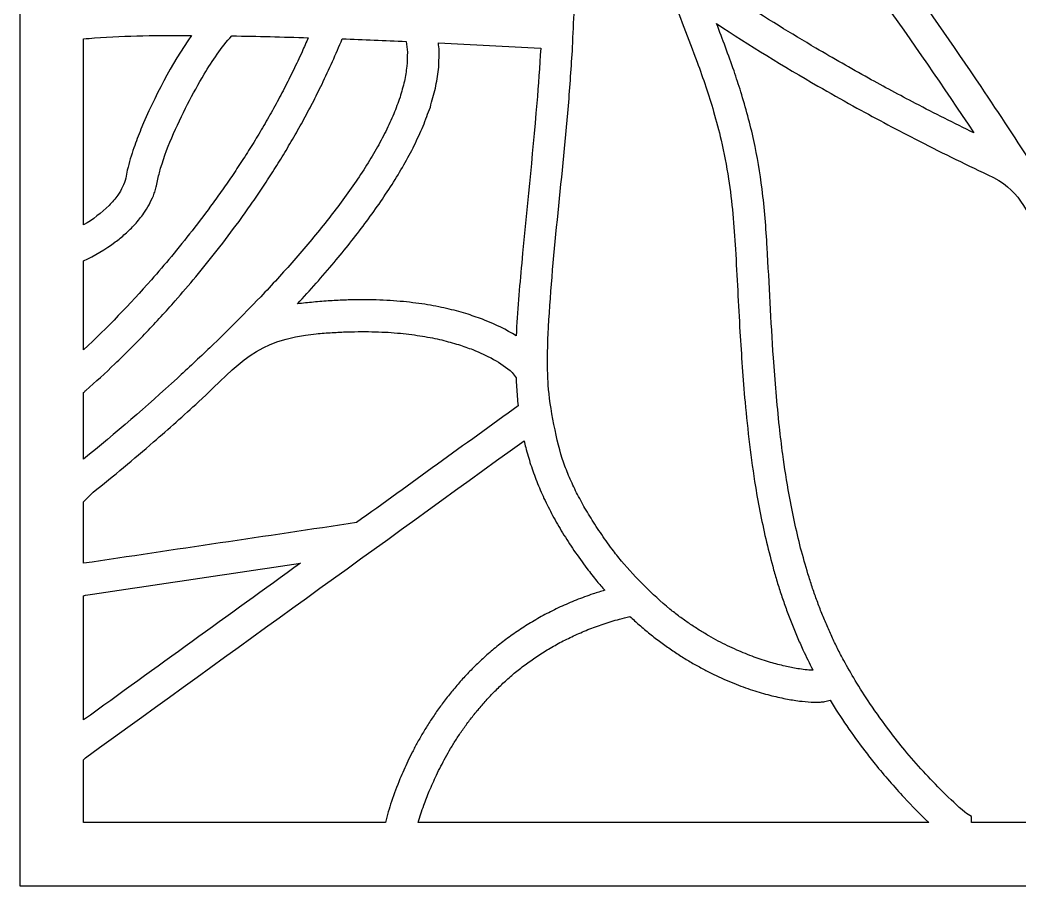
# Model space of a CAD drawing. Header units: centimetres. Extents: x 8.3 to 13.5, y -9 to 3.5.
# Drawn here: x 8.325 to 11.571, y -9 to -6.19 of the extents above; entities that cross this region are included whole.
import ezdxf

# ---------------------------------------------------------------- set-up
doc = ezdxf.new("R2010")
doc.units = ezdxf.units.CM
doc.header["$MEASUREMENT"] = 0
doc.layers.add('layer 1', color=7, linetype='Continuous')

msp = doc.modelspace()

# ---------------------------------------------------------------- linework, layer by layer
at = {"layer": 'layer 1', "color": 250, "lineweight": 30}
for points, knots in [([(13.53466, -9.00021), (11.79826, -9.00021), (10.06185, -9.00021), (8.32544, -9.00021), (8.32544, -9.00021), (8.32544, -4.84831), (8.32544, -0.6964), (8.32544, 3.4555), (8.32544, 3.4555), (10.06185, 3.4555), (11.79826, 3.4555), (13.53466, 3.4555), (13.53466, 3.4555), (13.53466, -0.6964), (13.53466, -4.84831), (13.53466, -9.00021)], [0, 0, 0, 0, 0.2, 0.2, 0.2, 0.2, 0.4, 0.4, 0.4, 0.4, 0.6, 0.6, 0.6, 0.6, 1, 1, 1, 1]), ([(10.4846, -5.905), (10.49513, -5.94827), (10.50834, -5.99127), (10.52309, -6.03329), (10.52309, -6.03329), (10.60981, -6.09476), (10.69898, -6.15227), (10.78901, -6.20874), (10.78901, -6.20874), (10.82888, -6.2328), (10.86874, -6.25687), (10.90861, -6.28094), (10.90861, -6.28094), (10.96511, -6.31386), (11.02182, -6.34623), (11.07893, -6.3781), (11.07893, -6.3781), (11.12967, -6.40587), (11.18055, -6.43326), (11.23171, -6.46025), (11.23171, -6.46025), (11.29444, -6.49279), (11.35737, -6.52474), (11.42088, -6.55574), (11.42088, -6.55574), (11.32231, -6.40629), (11.22026, -6.25919), (11.11654, -6.11328), (11.11654, -6.11328), (10.9956, -5.94414), (10.83696, -5.73889), (10.69315, -5.5907), (10.69315, -5.5907), (10.67812, -5.60577), (10.66498, -5.62179), (10.65194, -5.63858), (10.65194, -5.63858), (10.59486, -5.71525), (10.54745, -5.79857), (10.499, -5.88081), (10.499, -5.88081), (10.49422, -5.88889), (10.48946, -5.89698), (10.4846, -5.905)], [0, 0, 0, 0, 0.0833333, 0.0833333, 0.0833333, 0.0833333, 0.1666667, 0.1666667, 0.1666667, 0.1666667, 0.25, 0.25, 0.25, 0.25, 0.3333333, 0.3333333, 0.3333333, 0.3333333, 0.4166667, 0.4166667, 0.4166667, 0.4166667, 0.5, 0.5, 0.5, 0.5, 0.5833333, 0.5833333, 0.5833333, 0.5833333, 0.6666667, 0.6666667, 0.6666667, 0.6666667, 0.75, 0.75, 0.75, 0.75, 0.8333333, 0.8333333, 0.8333333, 0.8333333, 1, 1, 1, 1]), ([(11.66199, -6.00493), (11.62992, -5.97003), (11.59785, -5.93514), (11.56578, -5.90025), (11.56578, -5.90025), (11.54972, -5.88394), (11.53367, -5.86763), (11.51761, -5.85133), (11.51761, -5.85133), (11.44635, -5.82646), (11.36983, -5.81815), (11.29502, -5.81227), (11.29502, -5.81227), (11.26431, -5.81039), (11.23374, -5.80909), (11.20299, -5.80822), (11.20299, -5.80822), (11.17925, -5.8081), (11.15552, -5.80797), (11.13178, -5.80785), (11.13178, -5.80785), (11.09466, -5.80848), (11.05765, -5.80953), (11.02056, -5.81118), (11.02056, -5.81118), (11.07, -5.87464), (11.11799, -5.93903), (11.16521, -6.00416), (11.16521, -6.00416), (11.26044, -6.13648), (11.35353, -6.27043), (11.44484, -6.40548), (11.44484, -6.40548), (11.56691, -6.58873), (11.66994, -6.74891), (11.7954, -6.93405), (11.7954, -6.93405), (11.81219, -6.95831), (11.82899, -6.98258), (11.84578, -7.00684), (11.84578, -7.00684), (11.86276, -7.03073), (11.87973, -7.05462), (11.89671, -7.07851), (11.89671, -7.07851), (11.91392, -7.10197), (11.93113, -7.12544), (11.94834, -7.1489), (11.94834, -7.1489), (11.96583, -7.1719), (11.98333, -7.1949), (12.00082, -7.21789), (12.00082, -7.21789), (12.01866, -7.24037), (12.03649, -7.26285), (12.05432, -7.28532), (12.05432, -7.28532), (12.07254, -7.30723), (12.09076, -7.32915), (12.10898, -7.35106), (12.10898, -7.35106), (12.12764, -7.37236), (12.1463, -7.39365), (12.16496, -7.41495), (12.16496, -7.41495), (12.18411, -7.43559), (12.20325, -7.45623), (12.2224, -7.47687), (12.2224, -7.47687), (12.24209, -7.49681), (12.26178, -7.51674), (12.28147, -7.53668), (12.28147, -7.53668), (12.28791, -7.54276), (12.29434, -7.54885), (12.30077, -7.55493), (12.30077, -7.55493), (12.33669, -7.46345), (12.35111, -7.41361), (12.37007, -7.33776), (12.37007, -7.33776), (12.36761, -7.29307), (12.35874, -7.24872), (12.34986, -7.20497), (12.34986, -7.20497), (12.34654, -7.19088), (12.34322, -7.17679), (12.3399, -7.1627), (12.3399, -7.1627), (12.33566, -7.1469), (12.33141, -7.1311), (12.32716, -7.11531), (12.32716, -7.11531), (12.32187, -7.09785), (12.31658, -7.0804), (12.31128, -7.06295), (12.31128, -7.06295), (12.30483, -7.0439), (12.29838, -7.02484), (12.29193, -7.00579), (12.29193, -7.00579), (12.2842, -6.98519), (12.27648, -6.9646), (12.26875, -6.944), (12.26875, -6.944), (12.25964, -6.92191), (12.25052, -6.89982), (12.2414, -6.87773), (12.2414, -6.87773), (12.23078, -6.85421), (12.22016, -6.83068), (12.20954, -6.80716), (12.20954, -6.80716), (12.19729, -6.78225), (12.18505, -6.75734), (12.17281, -6.73243), (12.17281, -6.73243), (12.15882, -6.7062), (12.14484, -6.67996), (12.13086, -6.65372), (12.13086, -6.65372), (12.11503, -6.62621), (12.09919, -6.5987), (12.08336, -6.57119), (12.08336, -6.57119), (12.06555, -6.54246), (12.04775, -6.51373), (12.02994, -6.485), (12.02994, -6.485), (12.01005, -6.45511), (11.99016, -6.42521), (11.97027, -6.39531), (11.97027, -6.39531), (11.94817, -6.36431), (11.92608, -6.33331), (11.90399, -6.3023), (11.90399, -6.3023), (11.87957, -6.27024), (11.85516, -6.23818), (11.83075, -6.20612), (11.83075, -6.20612), (11.75497, -6.1129), (11.73049, -6.08415), (11.66199, -6.00493)], [0, 0, 0, 0, 0.027027, 0.027027, 0.027027, 0.027027, 0.0540541, 0.0540541, 0.0540541, 0.0540541, 0.0810811, 0.0810811, 0.0810811, 0.0810811, 0.1081081, 0.1081081, 0.1081081, 0.1081081, 0.1351351, 0.1351351, 0.1351351, 0.1351351, 0.1621622, 0.1621622, 0.1621622, 0.1621622, 0.1891892, 0.1891892, 0.1891892, 0.1891892, 0.2162162, 0.2162162, 0.2162162, 0.2162162, 0.2432432, 0.2432432, 0.2432432, 0.2432432, 0.2702703, 0.2702703, 0.2702703, 0.2702703, 0.2972973, 0.2972973, 0.2972973, 0.2972973, 0.3243243, 0.3243243, 0.3243243, 0.3243243, 0.3513514, 0.3513514, 0.3513514, 0.3513514, 0.3783784, 0.3783784, 0.3783784, 0.3783784, 0.4054054, 0.4054054, 0.4054054, 0.4054054, 0.4324324, 0.4324324, 0.4324324, 0.4324324, 0.4594595, 0.4594595, 0.4594595, 0.4594595, 0.4864865, 0.4864865, 0.4864865, 0.4864865, 0.5135135, 0.5135135, 0.5135135, 0.5135135, 0.5405405, 0.5405405, 0.5405405, 0.5405405, 0.5675676, 0.5675676, 0.5675676, 0.5675676, 0.5945946, 0.5945946, 0.5945946, 0.5945946, 0.6216216, 0.6216216, 0.6216216, 0.6216216, 0.6486486, 0.6486486, 0.6486486, 0.6486486, 0.6756757, 0.6756757, 0.6756757, 0.6756757, 0.7027027, 0.7027027, 0.7027027, 0.7027027, 0.7297297, 0.7297297, 0.7297297, 0.7297297, 0.7567568, 0.7567568, 0.7567568, 0.7567568, 0.7837838, 0.7837838, 0.7837838, 0.7837838, 0.8108108, 0.8108108, 0.8108108, 0.8108108, 0.8378378, 0.8378378, 0.8378378, 0.8378378, 0.8648649, 0.8648649, 0.8648649, 0.8648649, 0.8918919, 0.8918919, 0.8918919, 0.8918919, 0.9189189, 0.9189189, 0.9189189, 0.9189189, 0.9459459, 0.9459459, 0.9459459, 0.9459459, 1, 1, 1, 1]), ([(10.12583, -6.02211), (10.12812, -6.02376), (10.1304, -6.02541), (10.13269, -6.02706), (10.13269, -6.02706), (10.13045, -6.0293), (10.12821, -6.03154), (10.12596, -6.03378), (10.12596, -6.03378), (10.1254, -6.07379), (10.12484, -6.11379), (10.12427, -6.15379), (10.12427, -6.15379), (10.12249, -6.19513), (10.1207, -6.23647), (10.11892, -6.27781), (10.11892, -6.27781), (10.11506, -6.34138), (10.1106, -6.40482), (10.10563, -6.46832), (10.10563, -6.46832), (10.08467, -6.71502), (10.05214, -6.96178), (10.03953, -7.20901), (10.03953, -7.20901), (10.03809, -7.24668), (10.03742, -7.28408), (10.03778, -7.32178), (10.03778, -7.32178), (10.03848, -7.33957), (10.03918, -7.35735), (10.03988, -7.37514), (10.03988, -7.37514), (10.04486, -7.4438), (10.06794, -7.56264), (10.08915, -7.62485), (10.08915, -7.62485), (10.0956, -7.64123), (10.10205, -7.6576), (10.1085, -7.67398), (10.1085, -7.67398), (10.11623, -7.69055), (10.12396, -7.70713), (10.13169, -7.72371), (10.13169, -7.72371), (10.1408, -7.74061), (10.14991, -7.7575), (10.15902, -7.7744), (10.15902, -7.7744), (10.16962, -7.79172), (10.18022, -7.80904), (10.19082, -7.82636), (10.19082, -7.82636), (10.20301, -7.84421), (10.21521, -7.86206), (10.2274, -7.87991), (10.2274, -7.87991), (10.23407, -7.88898), (10.24074, -7.89806), (10.24741, -7.90714), (10.24741, -7.90714), (10.25749, -7.91999), (10.26758, -7.93283), (10.27767, -7.94568), (10.27767, -7.94568), (10.32504, -8.00101), (10.3762, -8.05267), (10.43453, -8.10153), (10.43453, -8.10153), (10.44515, -8.10973), (10.45578, -8.11793), (10.4664, -8.12613), (10.4664, -8.12613), (10.477, -8.13366), (10.48759, -8.14119), (10.49818, -8.14872), (10.49818, -8.14872), (10.50871, -8.15561), (10.51923, -8.1625), (10.52975, -8.16939), (10.52975, -8.16939), (10.54017, -8.17567), (10.55059, -8.18195), (10.56101, -8.18822), (10.56101, -8.18822), (10.57128, -8.1939), (10.58155, -8.19959), (10.59182, -8.20527), (10.59182, -8.20527), (10.60191, -8.21039), (10.612, -8.21551), (10.62209, -8.22063), (10.62209, -8.22063), (10.63196, -8.22521), (10.64182, -8.22979), (10.65169, -8.23437), (10.65169, -8.23437), (10.67059, -8.24201), (10.6895, -8.24965), (10.7084, -8.25729), (10.7084, -8.25729), (10.72594, -8.26307), (10.74347, -8.26885), (10.76101, -8.27463), (10.76101, -8.27463), (10.77684, -8.27875), (10.79266, -8.28287), (10.80849, -8.28699), (10.80849, -8.28699), (10.82226, -8.28965), (10.83603, -8.29231), (10.84979, -8.29497), (10.84979, -8.29497), (10.86558, -8.2972), (10.88183, -8.29975), (10.89781, -8.30012), (10.89781, -8.30012), (10.89805, -8.29964), (10.89828, -8.29917), (10.89852, -8.29869), (10.89852, -8.29869), (10.88784, -8.27705), (10.87716, -8.25541), (10.86648, -8.23378), (10.86648, -8.23378), (10.8602, -8.21965), (10.85392, -8.20552), (10.84765, -8.19139), (10.84765, -8.19139), (10.84179, -8.17712), (10.83593, -8.16286), (10.83007, -8.14859), (10.83007, -8.14859), (10.82461, -8.13419), (10.81915, -8.1198), (10.8137, -8.1054), (10.8137, -8.1054), (10.80862, -8.09089), (10.80355, -8.07637), (10.79848, -8.06186), (10.79848, -8.06186), (10.79378, -8.04724), (10.78907, -8.03261), (10.78437, -8.01799), (10.78437, -8.01799), (10.78002, -8.00327), (10.77566, -7.98854), (10.77131, -7.97382), (10.77131, -7.97382), (10.76359, -7.9441), (10.75587, -7.91439), (10.74815, -7.88468), (10.74815, -7.88468), (10.74164, -7.85467), (10.73512, -7.82466), (10.72861, -7.79465), (10.72861, -7.79465), (10.72316, -7.76442), (10.71772, -7.73418), (10.71227, -7.70395), (10.71227, -7.70395), (10.70517, -7.65835), (10.69875, -7.61282), (10.69291, -7.56705), (10.69291, -7.56705), (10.68763, -7.52129), (10.68286, -7.47558), (10.67854, -7.42973), (10.67854, -7.42973), (10.67205, -7.35376), (10.66675, -7.27783), (10.66214, -7.20173), (10.66214, -7.20173), (10.65705, -7.1123), (10.65251, -7.02284), (10.64758, -6.93341), (10.64758, -6.93341), (10.64313, -6.85683), (10.63644, -6.78075), (10.62515, -6.70485), (10.62515, -6.70485), (10.6186, -6.66275), (10.6107, -6.62113), (10.60117, -6.57961), (10.60117, -6.57961), (10.59375, -6.54837), (10.58534, -6.51747), (10.57666, -6.48656), (10.57666, -6.48656), (10.5604, -6.43245), (10.54258, -6.37934), (10.52331, -6.32624), (10.52331, -6.32624), (10.49492, -6.25016), (10.46458, -6.17483), (10.43676, -6.09854), (10.43676, -6.09854), (10.39172, -6.06662), (10.3479, -6.03309), (10.30405, -5.99958), (10.30405, -5.99958), (10.24087, -5.94922), (10.17808, -5.89843), (10.11878, -5.84347), (10.11878, -5.84347), (10.1237, -5.90289), (10.12507, -5.96251), (10.12583, -6.02211)], [0, 0, 0, 0, 0.0188679, 0.0188679, 0.0188679, 0.0188679, 0.0377358, 0.0377358, 0.0377358, 0.0377358, 0.0566038, 0.0566038, 0.0566038, 0.0566038, 0.0754717, 0.0754717, 0.0754717, 0.0754717, 0.0943396, 0.0943396, 0.0943396, 0.0943396, 0.1132075, 0.1132075, 0.1132075, 0.1132075, 0.1320755, 0.1320755, 0.1320755, 0.1320755, 0.1509434, 0.1509434, 0.1509434, 0.1509434, 0.1698113, 0.1698113, 0.1698113, 0.1698113, 0.1886792, 0.1886792, 0.1886792, 0.1886792, 0.2075472, 0.2075472, 0.2075472, 0.2075472, 0.2264151, 0.2264151, 0.2264151, 0.2264151, 0.245283, 0.245283, 0.245283, 0.245283, 0.2641509, 0.2641509, 0.2641509, 0.2641509, 0.2830189, 0.2830189, 0.2830189, 0.2830189, 0.3018868, 0.3018868, 0.3018868, 0.3018868, 0.3207547, 0.3207547, 0.3207547, 0.3207547, 0.3396226, 0.3396226, 0.3396226, 0.3396226, 0.3584906, 0.3584906, 0.3584906, 0.3584906, 0.3773585, 0.3773585, 0.3773585, 0.3773585, 0.3962264, 0.3962264, 0.3962264, 0.3962264, 0.4150943, 0.4150943, 0.4150943, 0.4150943, 0.4339623, 0.4339623, 0.4339623, 0.4339623, 0.4528302, 0.4528302, 0.4528302, 0.4528302, 0.4716981, 0.4716981, 0.4716981, 0.4716981, 0.490566, 0.490566, 0.490566, 0.490566, 0.509434, 0.509434, 0.509434, 0.509434, 0.5283019, 0.5283019, 0.5283019, 0.5283019, 0.5471698, 0.5471698, 0.5471698, 0.5471698, 0.5660377, 0.5660377, 0.5660377, 0.5660377, 0.5849057, 0.5849057, 0.5849057, 0.5849057, 0.6037736, 0.6037736, 0.6037736, 0.6037736, 0.6226415, 0.6226415, 0.6226415, 0.6226415, 0.6415094, 0.6415094, 0.6415094, 0.6415094, 0.6603774, 0.6603774, 0.6603774, 0.6603774, 0.6792453, 0.6792453, 0.6792453, 0.6792453, 0.6981132, 0.6981132, 0.6981132, 0.6981132, 0.7169811, 0.7169811, 0.7169811, 0.7169811, 0.7358491, 0.7358491, 0.7358491, 0.7358491, 0.754717, 0.754717, 0.754717, 0.754717, 0.7735849, 0.7735849, 0.7735849, 0.7735849, 0.7924528, 0.7924528, 0.7924528, 0.7924528, 0.8113208, 0.8113208, 0.8113208, 0.8113208, 0.8301887, 0.8301887, 0.8301887, 0.8301887, 0.8490566, 0.8490566, 0.8490566, 0.8490566, 0.8679245, 0.8679245, 0.8679245, 0.8679245, 0.8867925, 0.8867925, 0.8867925, 0.8867925, 0.9056604, 0.9056604, 0.9056604, 0.9056604, 0.9245283, 0.9245283, 0.9245283, 0.9245283, 0.9433962, 0.9433962, 0.9433962, 0.9433962, 0.9622642, 0.9622642, 0.9622642, 0.9622642, 1, 1, 1, 1]), ([(11.68625, -8.79391), (11.69279, -8.78733), (11.69934, -8.78075), (11.70589, -8.77417), (11.70589, -8.77417), (11.80792, -8.60193), (11.90035, -8.4243), (11.99031, -8.24553), (11.99031, -8.24553), (12.00705, -8.21134), (12.02379, -8.17714), (12.04053, -8.14294), (12.04053, -8.14294), (12.05788, -8.10643), (12.07523, -8.06991), (12.09258, -8.0334), (12.09258, -8.0334), (12.11036, -7.99473), (12.12815, -7.95606), (12.14593, -7.91739), (12.14593, -7.91739), (12.16399, -7.87673), (12.18204, -7.83607), (12.20009, -7.79541), (12.20009, -7.79541), (12.21968, -7.74937), (12.23928, -7.70333), (12.25888, -7.6573), (12.25888, -7.6573), (12.24236, -7.64167), (12.22584, -7.62604), (12.20932, -7.61041), (12.20932, -7.61041), (12.18884, -7.58968), (12.16836, -7.56894), (12.14788, -7.54821), (12.14788, -7.54821), (12.12803, -7.52682), (12.10819, -7.50543), (12.08834, -7.48403), (12.08834, -7.48403), (12.06906, -7.46203), (12.04979, -7.44003), (12.03052, -7.41803), (12.03052, -7.41803), (12.01176, -7.39548), (11.993, -7.37292), (11.97425, -7.35036), (11.97425, -7.35036), (11.95595, -7.3273), (11.93766, -7.30424), (11.91936, -7.28118), (11.91936, -7.28118), (11.90147, -7.25767), (11.88358, -7.23415), (11.86569, -7.21064), (11.86569, -7.21064), (11.84815, -7.18672), (11.83061, -7.1628), (11.81307, -7.13889), (11.81307, -7.13889), (11.79582, -7.11461), (11.77857, -7.09034), (11.76133, -7.06607), (11.76133, -7.06607), (11.72749, -7.01666), (11.69365, -6.96725), (11.65981, -6.91784), (11.65981, -6.91784), (11.57942, -6.79732), (11.57322, -6.74014), (11.46671, -6.6917), (11.46671, -6.6917), (11.38702, -6.65476), (11.30848, -6.61562), (11.23025, -6.57569), (11.23025, -6.57569), (11.16273, -6.54067), (11.09575, -6.5049), (11.02903, -6.46838), (11.02903, -6.46838), (10.99114, -6.44701), (10.95325, -6.42563), (10.91537, -6.40426), (10.91537, -6.40426), (10.8039, -6.33932), (10.69369, -6.27268), (10.5862, -6.20131), (10.5862, -6.20131), (10.60585, -6.25223), (10.62493, -6.30321), (10.64297, -6.35474), (10.64297, -6.35474), (10.65035, -6.3773), (10.65772, -6.39985), (10.66509, -6.42241), (10.66509, -6.42241), (10.6808, -6.4747), (10.69526, -6.52703), (10.70708, -6.58033), (10.70708, -6.58033), (10.71826, -6.63268), (10.72704, -6.68514), (10.73393, -6.73822), (10.73393, -6.73822), (10.74173, -6.8012), (10.74689, -6.86424), (10.75057, -6.92758), (10.75057, -6.92758), (10.75715, -7.04695), (10.763, -7.16634), (10.77077, -7.28565), (10.77077, -7.28565), (10.77608, -7.36061), (10.78237, -7.43528), (10.79017, -7.51003), (10.79017, -7.51003), (10.79377, -7.53969), (10.79737, -7.56936), (10.80098, -7.59902), (10.80098, -7.59902), (10.80721, -7.64321), (10.81404, -7.68711), (10.82159, -7.73109), (10.82159, -7.73109), (10.82731, -7.76002), (10.83304, -7.78895), (10.83876, -7.81787), (10.83876, -7.81787), (10.84554, -7.84639), (10.85232, -7.87491), (10.8591, -7.90343), (10.8591, -7.90343), (10.86705, -7.93148), (10.87499, -7.95953), (10.88294, -7.98757), (10.88294, -7.98757), (10.88739, -8.0014), (10.89184, -8.01522), (10.89628, -8.02905), (10.89628, -8.02905), (10.90107, -8.04273), (10.90585, -8.05642), (10.91063, -8.0701), (10.91063, -8.0701), (10.91576, -8.08364), (10.92089, -8.09717), (10.92602, -8.11071), (10.92602, -8.11071), (10.93152, -8.12409), (10.93701, -8.13747), (10.94251, -8.15085), (10.94251, -8.15085), (10.94838, -8.16407), (10.95425, -8.17728), (10.96013, -8.1905), (10.96013, -8.1905), (10.96639, -8.20355), (10.97266, -8.2166), (10.97892, -8.22965), (10.97892, -8.22965), (10.9856, -8.24252), (10.99227, -8.2554), (10.99894, -8.26827), (10.99894, -8.26827), (11.01127, -8.28981), (11.02361, -8.31135), (11.03594, -8.33289), (11.03594, -8.33289), (11.05162, -8.35836), (11.06763, -8.38343), (11.08414, -8.40836), (11.08414, -8.40836), (11.1052, -8.43909), (11.12677, -8.46916), (11.14917, -8.49893), (11.14917, -8.49893), (11.16483, -8.51915), (11.18069, -8.53911), (11.19687, -8.55892), (11.19687, -8.55892), (11.23643, -8.6061), (11.27739, -8.65131), (11.32092, -8.69485), (11.32092, -8.69485), (11.34406, -8.71756), (11.36753, -8.73997), (11.39229, -8.76091), (11.39229, -8.76091), (11.39925, -8.76556), (11.40621, -8.7702), (11.41317, -8.77485), (11.41317, -8.77485), (11.41317, -8.7812), (11.41317, -8.78755), (11.41317, -8.79391), (11.41317, -8.79391), (11.50419, -8.79391), (11.59522, -8.79391), (11.68625, -8.79391)], [0, 0, 0, 0, 0.0196078, 0.0196078, 0.0196078, 0.0196078, 0.0392157, 0.0392157, 0.0392157, 0.0392157, 0.0588235, 0.0588235, 0.0588235, 0.0588235, 0.0784314, 0.0784314, 0.0784314, 0.0784314, 0.0980392, 0.0980392, 0.0980392, 0.0980392, 0.1176471, 0.1176471, 0.1176471, 0.1176471, 0.1372549, 0.1372549, 0.1372549, 0.1372549, 0.1568627, 0.1568627, 0.1568627, 0.1568627, 0.1764706, 0.1764706, 0.1764706, 0.1764706, 0.1960784, 0.1960784, 0.1960784, 0.1960784, 0.2156863, 0.2156863, 0.2156863, 0.2156863, 0.2352941, 0.2352941, 0.2352941, 0.2352941, 0.254902, 0.254902, 0.254902, 0.254902, 0.2745098, 0.2745098, 0.2745098, 0.2745098, 0.2941176, 0.2941176, 0.2941176, 0.2941176, 0.3137255, 0.3137255, 0.3137255, 0.3137255, 0.3333333, 0.3333333, 0.3333333, 0.3333333, 0.3529412, 0.3529412, 0.3529412, 0.3529412, 0.372549, 0.372549, 0.372549, 0.372549, 0.3921569, 0.3921569, 0.3921569, 0.3921569, 0.4117647, 0.4117647, 0.4117647, 0.4117647, 0.4313725, 0.4313725, 0.4313725, 0.4313725, 0.4509804, 0.4509804, 0.4509804, 0.4509804, 0.4705882, 0.4705882, 0.4705882, 0.4705882, 0.4901961, 0.4901961, 0.4901961, 0.4901961, 0.5098039, 0.5098039, 0.5098039, 0.5098039, 0.5294118, 0.5294118, 0.5294118, 0.5294118, 0.5490196, 0.5490196, 0.5490196, 0.5490196, 0.5686275, 0.5686275, 0.5686275, 0.5686275, 0.5882353, 0.5882353, 0.5882353, 0.5882353, 0.6078431, 0.6078431, 0.6078431, 0.6078431, 0.627451, 0.627451, 0.627451, 0.627451, 0.6470588, 0.6470588, 0.6470588, 0.6470588, 0.6666667, 0.6666667, 0.6666667, 0.6666667, 0.6862745, 0.6862745, 0.6862745, 0.6862745, 0.7058824, 0.7058824, 0.7058824, 0.7058824, 0.7254902, 0.7254902, 0.7254902, 0.7254902, 0.745098, 0.745098, 0.745098, 0.745098, 0.7647059, 0.7647059, 0.7647059, 0.7647059, 0.7843137, 0.7843137, 0.7843137, 0.7843137, 0.8039216, 0.8039216, 0.8039216, 0.8039216, 0.8235294, 0.8235294, 0.8235294, 0.8235294, 0.8431373, 0.8431373, 0.8431373, 0.8431373, 0.8627451, 0.8627451, 0.8627451, 0.8627451, 0.8823529, 0.8823529, 0.8823529, 0.8823529, 0.9019608, 0.9019608, 0.9019608, 0.9019608, 0.9215686, 0.9215686, 0.9215686, 0.9215686, 0.9411765, 0.9411765, 0.9411765, 0.9411765, 0.9607843, 0.9607843, 0.9607843, 0.9607843, 1, 1, 1, 1]), ([(8.53175, -6.85482), (8.56175, -6.83698), (8.58971, -6.81574), (8.61469, -6.79134), (8.61469, -6.79134), (8.62494, -6.78058), (8.63405, -6.76984), (8.64283, -6.75786), (8.64283, -6.75786), (8.64868, -6.749), (8.65375, -6.74037), (8.65857, -6.73092), (8.65857, -6.73092), (8.66265, -6.72153), (8.66584, -6.71269), (8.66861, -6.70285), (8.66861, -6.70285), (8.67034, -6.69412), (8.67207, -6.68538), (8.6738, -6.67665), (8.6738, -6.67665), (8.67968, -6.65189), (8.6868, -6.62815), (8.69489, -6.60403), (8.69489, -6.60403), (8.70221, -6.5837), (8.7099, -6.56367), (8.71797, -6.54364), (8.71797, -6.54364), (8.76278, -6.43746), (8.8164, -6.33465), (8.88181, -6.23964), (8.88181, -6.23964), (8.77688, -6.239), (8.67203, -6.24057), (8.5673, -6.24745), (8.5673, -6.24745), (8.55547, -6.24853), (8.54364, -6.24961), (8.53181, -6.2507), (8.53181, -6.2507), (8.53179, -6.2507), (8.53177, -6.2507), (8.53175, -6.2507), (8.53175, -6.2507), (8.53175, -6.45208), (8.53175, -6.65345), (8.53175, -6.85482)], [0, 0, 0, 0, 0.0769231, 0.0769231, 0.0769231, 0.0769231, 0.1538462, 0.1538462, 0.1538462, 0.1538462, 0.2307692, 0.2307692, 0.2307692, 0.2307692, 0.3076923, 0.3076923, 0.3076923, 0.3076923, 0.3846154, 0.3846154, 0.3846154, 0.3846154, 0.4615385, 0.4615385, 0.4615385, 0.4615385, 0.5384615, 0.5384615, 0.5384615, 0.5384615, 0.6153846, 0.6153846, 0.6153846, 0.6153846, 0.6923077, 0.6923077, 0.6923077, 0.6923077, 0.7692308, 0.7692308, 0.7692308, 0.7692308, 0.8461538, 0.8461538, 0.8461538, 0.8461538, 1, 1, 1, 1]), ([(8.53175, -7.25999), (8.60909, -7.18835), (8.68162, -7.11149), (8.75185, -7.03299), (8.75185, -7.03299), (8.77352, -7.00772), (8.79519, -6.98244), (8.81686, -6.95717), (8.81686, -6.95717), (8.83933, -6.9293), (8.86181, -6.90143), (8.88428, -6.87355), (8.88428, -6.87355), (8.90714, -6.84322), (8.92999, -6.81289), (8.95284, -6.78255), (8.95284, -6.78255), (8.96427, -6.76651), (8.97571, -6.75046), (8.98714, -6.73441), (8.98714, -6.73441), (8.99851, -6.7178), (9.00988, -6.70118), (9.02125, -6.68457), (9.02125, -6.68457), (9.0325, -6.66741), (9.04375, -6.65024), (9.055, -6.63308), (9.055, -6.63308), (9.06608, -6.61539), (9.07715, -6.59769), (9.08823, -6.58), (9.08823, -6.58), (9.09908, -6.56179), (9.10994, -6.54358), (9.12079, -6.52537), (9.12079, -6.52537), (9.13136, -6.50667), (9.14194, -6.48796), (9.15251, -6.46925), (9.15251, -6.46925), (9.16276, -6.45007), (9.173, -6.43088), (9.18325, -6.41169), (9.18325, -6.41169), (9.19311, -6.39204), (9.20297, -6.37239), (9.21283, -6.35274), (9.21283, -6.35274), (9.22226, -6.33264), (9.23168, -6.31255), (9.24111, -6.29245), (9.24111, -6.29245), (9.24771, -6.27729), (9.25431, -6.26214), (9.26091, -6.24698), (9.26091, -6.24698), (9.17827, -6.2443), (9.0956, -6.24243), (9.01293, -6.24101), (9.01293, -6.24101), (8.97768, -6.27814), (8.95, -6.32168), (8.92337, -6.36519), (8.92337, -6.36519), (8.9044, -6.39725), (8.88651, -6.42961), (8.86928, -6.46265), (8.86928, -6.46265), (8.83314, -6.53414), (8.79914, -6.60763), (8.77783, -6.68507), (8.77783, -6.68507), (8.7745, -6.69908), (8.7718, -6.71315), (8.76891, -6.72725), (8.76891, -6.72725), (8.76735, -6.73277), (8.7658, -6.73828), (8.76424, -6.74379), (8.76424, -6.74379), (8.76234, -6.74909), (8.76044, -6.7544), (8.75853, -6.7597), (8.75853, -6.7597), (8.75384, -6.76965), (8.74915, -6.7796), (8.74446, -6.78955), (8.74446, -6.78955), (8.73882, -6.79863), (8.73318, -6.80771), (8.72754, -6.81678), (8.72754, -6.81678), (8.71828, -6.82942), (8.70881, -6.84118), (8.69846, -6.85295), (8.69846, -6.85295), (8.68821, -6.86372), (8.67784, -6.87388), (8.66685, -6.8839), (8.66685, -6.8839), (8.65631, -6.89295), (8.64567, -6.90157), (8.63462, -6.91002), (8.63462, -6.91002), (8.60237, -6.93345), (8.56813, -6.95472), (8.53175, -6.97123), (8.53175, -6.97123), (8.53175, -7.06748), (8.53175, -7.16373), (8.53175, -7.25999)], [0, 0, 0, 0, 0.0344828, 0.0344828, 0.0344828, 0.0344828, 0.0689655, 0.0689655, 0.0689655, 0.0689655, 0.1034483, 0.1034483, 0.1034483, 0.1034483, 0.137931, 0.137931, 0.137931, 0.137931, 0.1724138, 0.1724138, 0.1724138, 0.1724138, 0.2068966, 0.2068966, 0.2068966, 0.2068966, 0.2413793, 0.2413793, 0.2413793, 0.2413793, 0.2758621, 0.2758621, 0.2758621, 0.2758621, 0.3103448, 0.3103448, 0.3103448, 0.3103448, 0.3448276, 0.3448276, 0.3448276, 0.3448276, 0.3793103, 0.3793103, 0.3793103, 0.3793103, 0.4137931, 0.4137931, 0.4137931, 0.4137931, 0.4482759, 0.4482759, 0.4482759, 0.4482759, 0.4827586, 0.4827586, 0.4827586, 0.4827586, 0.5172414, 0.5172414, 0.5172414, 0.5172414, 0.5517241, 0.5517241, 0.5517241, 0.5517241, 0.5862069, 0.5862069, 0.5862069, 0.5862069, 0.6206897, 0.6206897, 0.6206897, 0.6206897, 0.6551724, 0.6551724, 0.6551724, 0.6551724, 0.6896552, 0.6896552, 0.6896552, 0.6896552, 0.7241379, 0.7241379, 0.7241379, 0.7241379, 0.7586207, 0.7586207, 0.7586207, 0.7586207, 0.7931034, 0.7931034, 0.7931034, 0.7931034, 0.8275862, 0.8275862, 0.8275862, 0.8275862, 0.862069, 0.862069, 0.862069, 0.862069, 0.8965517, 0.8965517, 0.8965517, 0.8965517, 0.9310345, 0.9310345, 0.9310345, 0.9310345, 1, 1, 1, 1]), ([(8.53175, -7.61492), (8.63581, -7.53098), (8.73632, -7.44277), (8.83534, -7.35295), (8.83534, -7.35295), (8.87078, -7.3197), (8.90623, -7.28645), (8.94167, -7.2532), (8.94167, -7.2532), (9.00781, -7.18881), (9.03974, -7.15688), (9.1067, -7.08768), (9.1067, -7.08768), (9.12485, -7.06826), (9.143, -7.04884), (9.16115, -7.02941), (9.16115, -7.02941), (9.17892, -7.00963), (9.19669, -6.98986), (9.21446, -6.97008), (9.21446, -6.97008), (9.23168, -6.95004), (9.2489, -6.93001), (9.26613, -6.90998), (9.26613, -6.90998), (9.28263, -6.88979), (9.29913, -6.8696), (9.31563, -6.84941), (9.31563, -6.84941), (9.33125, -6.82917), (9.34686, -6.80893), (9.36247, -6.78868), (9.36247, -6.78868), (9.37702, -6.7685), (9.39157, -6.74831), (9.40612, -6.72813), (9.40612, -6.72813), (9.41944, -6.7081), (9.43275, -6.68808), (9.44607, -6.66806), (9.44607, -6.66806), (9.45799, -6.64833), (9.4699, -6.62859), (9.48182, -6.60885), (9.48182, -6.60885), (9.49217, -6.58952), (9.50252, -6.57019), (9.51287, -6.55086), (9.51287, -6.55086), (9.52149, -6.53208), (9.53012, -6.51329), (9.53874, -6.49451), (9.53874, -6.49451), (9.5455, -6.47641), (9.55225, -6.45831), (9.559, -6.44022), (9.559, -6.44022), (9.56376, -6.42296), (9.56851, -6.40571), (9.57327, -6.38845), (9.57327, -6.38845), (9.57594, -6.37219), (9.57861, -6.35593), (9.58128, -6.33967), (9.58128, -6.33967), (9.58182, -6.32453), (9.58236, -6.30938), (9.5829, -6.29424), (9.5829, -6.29424), (9.58155, -6.28247), (9.5802, -6.27071), (9.57885, -6.25894), (9.57885, -6.25894), (9.50962, -6.256), (9.44037, -6.25315), (9.37111, -6.2507), (9.37111, -6.2507), (9.35111, -6.30057), (9.32845, -6.34914), (9.30564, -6.39778), (9.30564, -6.39778), (9.29538, -6.41823), (9.28512, -6.43868), (9.27486, -6.45913), (9.27486, -6.45913), (9.26421, -6.47906), (9.25357, -6.499), (9.24292, -6.51893), (9.24292, -6.51893), (9.23195, -6.53835), (9.22098, -6.55776), (9.21, -6.57717), (9.21, -6.57717), (9.19876, -6.59604), (9.18751, -6.61491), (9.17626, -6.63378), (9.17626, -6.63378), (9.16479, -6.6521), (9.15333, -6.67042), (9.14186, -6.68873), (9.14186, -6.68873), (9.13023, -6.70648), (9.11859, -6.72423), (9.10696, -6.74198), (9.10696, -6.74198), (9.09521, -6.75914), (9.08347, -6.77631), (9.07172, -6.79347), (9.07172, -6.79347), (9.05992, -6.81004), (9.04811, -6.8266), (9.03631, -6.84317), (9.03631, -6.84317), (9.01274, -6.87445), (8.98918, -6.90573), (8.96561, -6.93702), (8.96561, -6.93702), (8.94245, -6.96573), (8.9193, -6.99444), (8.89615, -7.02316), (8.89615, -7.02316), (8.87383, -7.04919), (8.85152, -7.07521), (8.8292, -7.10124), (8.8292, -7.10124), (8.79864, -7.1354), (8.76777, -7.16909), (8.73634, -7.20246), (8.73634, -7.20246), (8.70251, -7.2375), (8.66831, -7.27194), (8.63333, -7.30584), (8.63333, -7.30584), (8.60251, -7.33508), (8.57149, -7.36406), (8.53914, -7.39162), (8.53914, -7.39162), (8.53668, -7.39409), (8.53421, -7.39655), (8.53175, -7.39902), (8.53175, -7.39902), (8.53175, -7.47099), (8.53175, -7.54295), (8.53175, -7.61492)], [0, 0, 0, 0, 0.027027, 0.027027, 0.027027, 0.027027, 0.0540541, 0.0540541, 0.0540541, 0.0540541, 0.0810811, 0.0810811, 0.0810811, 0.0810811, 0.1081081, 0.1081081, 0.1081081, 0.1081081, 0.1351351, 0.1351351, 0.1351351, 0.1351351, 0.1621622, 0.1621622, 0.1621622, 0.1621622, 0.1891892, 0.1891892, 0.1891892, 0.1891892, 0.2162162, 0.2162162, 0.2162162, 0.2162162, 0.2432432, 0.2432432, 0.2432432, 0.2432432, 0.2702703, 0.2702703, 0.2702703, 0.2702703, 0.2972973, 0.2972973, 0.2972973, 0.2972973, 0.3243243, 0.3243243, 0.3243243, 0.3243243, 0.3513514, 0.3513514, 0.3513514, 0.3513514, 0.3783784, 0.3783784, 0.3783784, 0.3783784, 0.4054054, 0.4054054, 0.4054054, 0.4054054, 0.4324324, 0.4324324, 0.4324324, 0.4324324, 0.4594595, 0.4594595, 0.4594595, 0.4594595, 0.4864865, 0.4864865, 0.4864865, 0.4864865, 0.5135135, 0.5135135, 0.5135135, 0.5135135, 0.5405405, 0.5405405, 0.5405405, 0.5405405, 0.5675676, 0.5675676, 0.5675676, 0.5675676, 0.5945946, 0.5945946, 0.5945946, 0.5945946, 0.6216216, 0.6216216, 0.6216216, 0.6216216, 0.6486486, 0.6486486, 0.6486486, 0.6486486, 0.6756757, 0.6756757, 0.6756757, 0.6756757, 0.7027027, 0.7027027, 0.7027027, 0.7027027, 0.7297297, 0.7297297, 0.7297297, 0.7297297, 0.7567568, 0.7567568, 0.7567568, 0.7567568, 0.7837838, 0.7837838, 0.7837838, 0.7837838, 0.8108108, 0.8108108, 0.8108108, 0.8108108, 0.8378378, 0.8378378, 0.8378378, 0.8378378, 0.8648649, 0.8648649, 0.8648649, 0.8648649, 0.8918919, 0.8918919, 0.8918919, 0.8918919, 0.9189189, 0.9189189, 0.9189189, 0.9189189, 0.9459459, 0.9459459, 0.9459459, 0.9459459, 1, 1, 1, 1]), ([(10.0154, -6.28076), (9.90471, -6.27445), (9.79397, -6.26878), (9.68322, -6.26365), (9.68322, -6.26365), (9.68423, -6.27249), (9.68525, -6.28133), (9.68626, -6.29017), (9.68626, -6.29017), (9.68555, -6.31008), (9.68485, -6.32999), (9.68414, -6.3499), (9.68414, -6.3499), (9.68082, -6.37013), (9.67749, -6.39036), (9.67417, -6.41058), (9.67417, -6.41058), (9.66853, -6.43106), (9.66288, -6.45154), (9.65724, -6.47202), (9.65724, -6.47202), (9.64951, -6.49271), (9.64179, -6.51341), (9.63407, -6.53411), (9.63407, -6.53411), (9.62448, -6.555), (9.61489, -6.57589), (9.6053, -6.59677), (9.6053, -6.59677), (9.59403, -6.61781), (9.58277, -6.63885), (9.5715, -6.65989), (9.5715, -6.65989), (9.55874, -6.68103), (9.54597, -6.70217), (9.53321, -6.72331), (9.53321, -6.72331), (9.51912, -6.7445), (9.50502, -6.76568), (9.49093, -6.78687), (9.49093, -6.78687), (9.47568, -6.80803), (9.46042, -6.8292), (9.44517, -6.85036), (9.44517, -6.85036), (9.42892, -6.87143), (9.41267, -6.89249), (9.39642, -6.91356), (9.39642, -6.91356), (9.37934, -6.93446), (9.36226, -6.95535), (9.34518, -6.97625), (9.34518, -6.97625), (9.30619, -7.02161), (9.26722, -7.06698), (9.22636, -7.11071), (9.22636, -7.11071), (9.24347, -7.10887), (9.26057, -7.10703), (9.27767, -7.10519), (9.27767, -7.10519), (9.29592, -7.10376), (9.31417, -7.10233), (9.33242, -7.1009), (9.33242, -7.1009), (9.34984, -7.10006), (9.36727, -7.09922), (9.38469, -7.09838), (9.38469, -7.09838), (9.4013, -7.09808), (9.41791, -7.09779), (9.43452, -7.09749), (9.43452, -7.09749), (9.45034, -7.09771), (9.46615, -7.09792), (9.48196, -7.09814), (9.48196, -7.09814), (9.49699, -7.09883), (9.51201, -7.09951), (9.52704, -7.1002), (9.52704, -7.1002), (9.54129, -7.10132), (9.55554, -7.10244), (9.5698, -7.10356), (9.5698, -7.10356), (9.58329, -7.10508), (9.59679, -7.10659), (9.61028, -7.10811), (9.61028, -7.10811), (9.62303, -7.10998), (9.63578, -7.11186), (9.64853, -7.11373), (9.64853, -7.11373), (9.66054, -7.11592), (9.67256, -7.11811), (9.68457, -7.1203), (9.68457, -7.1203), (9.69587, -7.12277), (9.70716, -7.12524), (9.71846, -7.12771), (9.71846, -7.12771), (9.72905, -7.13042), (9.73963, -7.13313), (9.75022, -7.13584), (9.75022, -7.13584), (9.76011, -7.13875), (9.77, -7.14166), (9.7799, -7.14457), (9.7799, -7.14457), (9.79764, -7.15083), (9.81539, -7.15709), (9.83313, -7.16335), (9.83313, -7.16335), (9.86868, -7.17811), (9.9036, -7.19398), (9.93608, -7.21479), (9.93608, -7.21479), (9.9391, -7.13608), (9.94656, -7.05762), (9.95374, -6.97921), (9.95374, -6.97921), (9.97021, -6.80612), (9.9881, -6.63319), (10.00281, -6.45993), (10.00281, -6.45993), (10.00749, -6.40021), (10.01177, -6.34054), (10.0154, -6.28076)], [0, 0, 0, 0, 0.030303, 0.030303, 0.030303, 0.030303, 0.0606061, 0.0606061, 0.0606061, 0.0606061, 0.0909091, 0.0909091, 0.0909091, 0.0909091, 0.1212121, 0.1212121, 0.1212121, 0.1212121, 0.1515152, 0.1515152, 0.1515152, 0.1515152, 0.1818182, 0.1818182, 0.1818182, 0.1818182, 0.2121212, 0.2121212, 0.2121212, 0.2121212, 0.2424242, 0.2424242, 0.2424242, 0.2424242, 0.2727273, 0.2727273, 0.2727273, 0.2727273, 0.3030303, 0.3030303, 0.3030303, 0.3030303, 0.3333333, 0.3333333, 0.3333333, 0.3333333, 0.3636364, 0.3636364, 0.3636364, 0.3636364, 0.3939394, 0.3939394, 0.3939394, 0.3939394, 0.4242424, 0.4242424, 0.4242424, 0.4242424, 0.4545455, 0.4545455, 0.4545455, 0.4545455, 0.4848485, 0.4848485, 0.4848485, 0.4848485, 0.5151515, 0.5151515, 0.5151515, 0.5151515, 0.5454545, 0.5454545, 0.5454545, 0.5454545, 0.5757576, 0.5757576, 0.5757576, 0.5757576, 0.6060606, 0.6060606, 0.6060606, 0.6060606, 0.6363636, 0.6363636, 0.6363636, 0.6363636, 0.6666667, 0.6666667, 0.6666667, 0.6666667, 0.6969697, 0.6969697, 0.6969697, 0.6969697, 0.7272727, 0.7272727, 0.7272727, 0.7272727, 0.7575758, 0.7575758, 0.7575758, 0.7575758, 0.7878788, 0.7878788, 0.7878788, 0.7878788, 0.8181818, 0.8181818, 0.8181818, 0.8181818, 0.8484848, 0.8484848, 0.8484848, 0.8484848, 0.8787879, 0.8787879, 0.8787879, 0.8787879, 0.9090909, 0.9090909, 0.9090909, 0.9090909, 0.9393939, 0.9393939, 0.9393939, 0.9393939, 1, 1, 1, 1]), ([(8.53175, -7.95294), (8.82715, -7.90889), (9.12254, -7.86484), (9.41794, -7.82079), (9.41794, -7.82079), (9.59269, -7.69449), (9.76743, -7.56819), (9.94217, -7.44188), (9.94217, -7.44188), (9.93971, -7.42182), (9.93837, -7.40159), (9.93691, -7.38144), (9.93691, -7.38144), (9.93642, -7.37134), (9.93593, -7.36123), (9.93543, -7.35112), (9.93543, -7.35112), (9.93132, -7.34518), (9.92721, -7.33924), (9.92309, -7.33329), (9.92309, -7.33329), (9.88626, -7.30011), (9.84067, -7.27817), (9.79529, -7.25933), (9.79529, -7.25933), (9.77986, -7.25389), (9.76444, -7.24845), (9.74902, -7.24301), (9.74902, -7.24301), (9.73089, -7.23804), (9.71277, -7.23306), (9.69465, -7.22809), (9.69465, -7.22809), (9.68453, -7.22588), (9.67442, -7.22367), (9.6643, -7.22146), (9.6643, -7.22146), (9.65346, -7.21948), (9.64262, -7.21751), (9.63178, -7.21553), (9.63178, -7.21553), (9.62019, -7.21383), (9.60861, -7.21212), (9.59702, -7.21042), (9.59702, -7.21042), (9.58468, -7.20904), (9.57234, -7.20765), (9.55999, -7.20626), (9.55999, -7.20626), (9.54687, -7.20523), (9.53375, -7.2042), (9.52064, -7.20317), (9.52064, -7.20317), (9.50672, -7.20253), (9.49281, -7.2019), (9.4789, -7.20126), (9.4789, -7.20126), (9.46418, -7.20106), (9.44946, -7.20086), (9.43474, -7.20066), (9.43474, -7.20066), (9.41919, -7.20093), (9.40364, -7.20121), (9.3881, -7.20148), (9.3881, -7.20148), (9.37171, -7.20228), (9.35533, -7.20307), (9.33894, -7.20386), (9.33894, -7.20386), (9.3217, -7.20521), (9.30445, -7.20656), (9.28721, -7.20791), (9.28721, -7.20791), (9.08812, -7.22932), (9.04191, -7.3006), (8.90505, -7.42898), (8.90505, -7.42898), (8.85676, -7.47279), (8.80816, -7.51611), (8.75904, -7.55901), (8.75904, -7.55901), (8.69447, -7.61444), (8.62957, -7.66972), (8.56262, -7.72229), (8.56262, -7.72229), (8.55233, -7.73258), (8.54204, -7.74287), (8.53175, -7.75316), (8.53175, -7.75316), (8.53175, -7.81976), (8.53175, -7.88635), (8.53175, -7.95294)], [0, 0, 0, 0, 0.0416667, 0.0416667, 0.0416667, 0.0416667, 0.0833333, 0.0833333, 0.0833333, 0.0833333, 0.125, 0.125, 0.125, 0.125, 0.1666667, 0.1666667, 0.1666667, 0.1666667, 0.2083333, 0.2083333, 0.2083333, 0.2083333, 0.25, 0.25, 0.25, 0.25, 0.2916667, 0.2916667, 0.2916667, 0.2916667, 0.3333333, 0.3333333, 0.3333333, 0.3333333, 0.375, 0.375, 0.375, 0.375, 0.4166667, 0.4166667, 0.4166667, 0.4166667, 0.4583333, 0.4583333, 0.4583333, 0.4583333, 0.5, 0.5, 0.5, 0.5, 0.5416667, 0.5416667, 0.5416667, 0.5416667, 0.5833333, 0.5833333, 0.5833333, 0.5833333, 0.625, 0.625, 0.625, 0.625, 0.6666667, 0.6666667, 0.6666667, 0.6666667, 0.7083333, 0.7083333, 0.7083333, 0.7083333, 0.75, 0.75, 0.75, 0.75, 0.7916667, 0.7916667, 0.7916667, 0.7916667, 0.8333333, 0.8333333, 0.8333333, 0.8333333, 0.875, 0.875, 0.875, 0.875, 0.9166667, 0.9166667, 0.9166667, 0.9166667, 1, 1, 1, 1]), ([(9.51136, -8.79391), (9.51699, -8.77093), (9.52388, -8.74838), (9.53113, -8.72581), (9.53113, -8.72581), (9.53963, -8.70117), (9.5487, -8.67702), (9.55834, -8.6528), (9.55834, -8.6528), (9.56683, -8.63371), (9.57531, -8.61463), (9.5838, -8.59555), (9.5838, -8.59555), (9.58885, -8.58534), (9.5939, -8.57514), (9.59895, -8.56494), (9.59895, -8.56494), (9.60458, -8.55439), (9.61021, -8.54383), (9.61584, -8.53328), (9.61584, -8.53328), (9.62207, -8.52244), (9.6283, -8.5116), (9.63454, -8.50077), (9.63454, -8.50077), (9.6414, -8.48971), (9.64826, -8.47866), (9.65512, -8.4676), (9.65512, -8.4676), (9.66264, -8.4564), (9.67016, -8.4452), (9.67767, -8.43399), (9.67767, -8.43399), (9.68588, -8.42271), (9.69408, -8.41142), (9.70228, -8.40013), (9.70228, -8.40013), (9.7112, -8.38884), (9.72011, -8.37754), (9.72903, -8.36624), (9.72903, -8.36624), (9.73868, -8.355), (9.74833, -8.34376), (9.75798, -8.33252), (9.75798, -8.33252), (9.7684, -8.3214), (9.77882, -8.31029), (9.78924, -8.29918), (9.78924, -8.29918), (9.80044, -8.28826), (9.81165, -8.27735), (9.82286, -8.26643), (9.82286, -8.26643), (9.83489, -8.25579), (9.84691, -8.24514), (9.85893, -8.2345), (9.85893, -8.2345), (9.8718, -8.2242), (9.88466, -8.2139), (9.89753, -8.2036), (9.89753, -8.2036), (9.91125, -8.19371), (9.92498, -8.18382), (9.9387, -8.17394), (9.9387, -8.17394), (9.95332, -8.16454), (9.96793, -8.15515), (9.98254, -8.14575), (9.98254, -8.14575), (9.99805, -8.13691), (10.01357, -8.12808), (10.02908, -8.11925), (10.02908, -8.11925), (10.04552, -8.11105), (10.06196, -8.10285), (10.0784, -8.09465), (10.0784, -8.09465), (10.09578, -8.08715), (10.11316, -8.07966), (10.13054, -8.07217), (10.13054, -8.07217), (10.14887, -8.06545), (10.16721, -8.05873), (10.18555, -8.05202), (10.18555, -8.05202), (10.19808, -8.04821), (10.2106, -8.0444), (10.22313, -8.04059), (10.22313, -8.04059), (10.21472, -8.03076), (10.2063, -8.02093), (10.19788, -8.0111), (10.19788, -8.0111), (10.18701, -7.99725), (10.17613, -7.9834), (10.16526, -7.96955), (10.16526, -7.96955), (10.15127, -7.95006), (10.13729, -7.93058), (10.1233, -7.91109), (10.1233, -7.91109), (10.11098, -7.89207), (10.09866, -7.87305), (10.08634, -7.85403), (10.08634, -7.85403), (10.07556, -7.83531), (10.06478, -7.81659), (10.05401, -7.79787), (10.05401, -7.79787), (10.0447, -7.77935), (10.03539, -7.76084), (10.02609, -7.74232), (10.02609, -7.74232), (10.01818, -7.72394), (10.01028, -7.70555), (10.00237, -7.68716), (10.00237, -7.68716), (9.9958, -7.66883), (9.98923, -7.6505), (9.98266, -7.63217), (9.98266, -7.63217), (9.97734, -7.61382), (9.97203, -7.59548), (9.96672, -7.57713), (9.96672, -7.57713), (9.96496, -7.56983), (9.96321, -7.56253), (9.96145, -7.55522), (9.96145, -7.55522), (9.48448, -7.89998), (9.02885, -8.2293), (8.53774, -8.58427), (8.53774, -8.58427), (8.53574, -8.58627), (8.53374, -8.58826), (8.53175, -8.59026), (8.53175, -8.59026), (8.53175, -8.65814), (8.53175, -8.72603), (8.53175, -8.79391), (8.53175, -8.79391), (8.85829, -8.79391), (9.18483, -8.79391), (9.51136, -8.79391)], [0, 0, 0, 0, 0.027027, 0.027027, 0.027027, 0.027027, 0.0540541, 0.0540541, 0.0540541, 0.0540541, 0.0810811, 0.0810811, 0.0810811, 0.0810811, 0.1081081, 0.1081081, 0.1081081, 0.1081081, 0.1351351, 0.1351351, 0.1351351, 0.1351351, 0.1621622, 0.1621622, 0.1621622, 0.1621622, 0.1891892, 0.1891892, 0.1891892, 0.1891892, 0.2162162, 0.2162162, 0.2162162, 0.2162162, 0.2432432, 0.2432432, 0.2432432, 0.2432432, 0.2702703, 0.2702703, 0.2702703, 0.2702703, 0.2972973, 0.2972973, 0.2972973, 0.2972973, 0.3243243, 0.3243243, 0.3243243, 0.3243243, 0.3513514, 0.3513514, 0.3513514, 0.3513514, 0.3783784, 0.3783784, 0.3783784, 0.3783784, 0.4054054, 0.4054054, 0.4054054, 0.4054054, 0.4324324, 0.4324324, 0.4324324, 0.4324324, 0.4594595, 0.4594595, 0.4594595, 0.4594595, 0.4864865, 0.4864865, 0.4864865, 0.4864865, 0.5135135, 0.5135135, 0.5135135, 0.5135135, 0.5405405, 0.5405405, 0.5405405, 0.5405405, 0.5675676, 0.5675676, 0.5675676, 0.5675676, 0.5945946, 0.5945946, 0.5945946, 0.5945946, 0.6216216, 0.6216216, 0.6216216, 0.6216216, 0.6486486, 0.6486486, 0.6486486, 0.6486486, 0.6756757, 0.6756757, 0.6756757, 0.6756757, 0.7027027, 0.7027027, 0.7027027, 0.7027027, 0.7297297, 0.7297297, 0.7297297, 0.7297297, 0.7567568, 0.7567568, 0.7567568, 0.7567568, 0.7837838, 0.7837838, 0.7837838, 0.7837838, 0.8108108, 0.8108108, 0.8108108, 0.8108108, 0.8378378, 0.8378378, 0.8378378, 0.8378378, 0.8648649, 0.8648649, 0.8648649, 0.8648649, 0.8918919, 0.8918919, 0.8918919, 0.8918919, 0.9189189, 0.9189189, 0.9189189, 0.9189189, 0.9459459, 0.9459459, 0.9459459, 0.9459459, 1, 1, 1, 1]), ([(8.53175, -8.46132), (8.76654, -8.29161), (9.00134, -8.1219), (9.23614, -7.95219), (9.23614, -7.95219), (9.00357, -7.98688), (8.77099, -8.02156), (8.53841, -8.05624), (8.53841, -8.05624), (8.53619, -8.0568), (8.53397, -8.05735), (8.53175, -8.05791), (8.53175, -8.05791), (8.53175, -8.19238), (8.53175, -8.32685), (8.53175, -8.46132)], [0, 0, 0, 0, 0.2, 0.2, 0.2, 0.2, 0.4, 0.4, 0.4, 0.4, 0.6, 0.6, 0.6, 0.6, 1, 1, 1, 1]), ([(11.2748, -8.79391), (11.24736, -8.76785), (11.22095, -8.74067), (11.19507, -8.71316), (11.19507, -8.71316), (11.1625, -8.67779), (11.13129, -8.64168), (11.10087, -8.60445), (11.10087, -8.60445), (11.08964, -8.59014), (11.07841, -8.57583), (11.06717, -8.56151), (11.06717, -8.56151), (11.02717, -8.50834), (10.98948, -8.45417), (10.95458, -8.3975), (10.95458, -8.3975), (10.94895, -8.39888), (10.94332, -8.40027), (10.93768, -8.40165), (10.93768, -8.40165), (10.93306, -8.40213), (10.92844, -8.40261), (10.92381, -8.40309), (10.92381, -8.40309), (10.91348, -8.40312), (10.90315, -8.40315), (10.89282, -8.40319), (10.89282, -8.40319), (10.88025, -8.40209), (10.86768, -8.401), (10.85511, -8.3999), (10.85511, -8.3999), (10.84024, -8.39753), (10.82536, -8.39516), (10.81049, -8.3928), (10.81049, -8.3928), (10.7935, -8.38895), (10.77652, -8.3851), (10.75953, -8.38125), (10.75953, -8.38125), (10.7407, -8.37571), (10.72186, -8.37016), (10.70303, -8.36462), (10.70303, -8.36462), (10.69301, -8.36114), (10.683, -8.35767), (10.67298, -8.35419), (10.67298, -8.35419), (10.66261, -8.3502), (10.65225, -8.34622), (10.64188, -8.34224), (10.64188, -8.34224), (10.63121, -8.33772), (10.62053, -8.3332), (10.60985, -8.32868), (10.60985, -8.32868), (10.59891, -8.3236), (10.58796, -8.31852), (10.57702, -8.31344), (10.57702, -8.31344), (10.56584, -8.30777), (10.55467, -8.30209), (10.54349, -8.29642), (10.54349, -8.29642), (10.53213, -8.29013), (10.52076, -8.28385), (10.5094, -8.27756), (10.5094, -8.27756), (10.49789, -8.27062), (10.48638, -8.26369), (10.47487, -8.25675), (10.47487, -8.25675), (10.46325, -8.24915), (10.45164, -8.24154), (10.44002, -8.23394), (10.44002, -8.23394), (10.42834, -8.22563), (10.41666, -8.21733), (10.40498, -8.20902), (10.40498, -8.20902), (10.39328, -8.19999), (10.38158, -8.19096), (10.36987, -8.18193), (10.36987, -8.18193), (10.35819, -8.17214), (10.34651, -8.16236), (10.33483, -8.15258), (10.33483, -8.15258), (10.32492, -8.14357), (10.31501, -8.13456), (10.3051, -8.12555), (10.3051, -8.12555), (10.29364, -8.12835), (10.28218, -8.13114), (10.27072, -8.13394), (10.27072, -8.13394), (10.25325, -8.13925), (10.23578, -8.14456), (10.21831, -8.14987), (10.21831, -8.14987), (10.20178, -8.15593), (10.18525, -8.16198), (10.16873, -8.16803), (10.16873, -8.16803), (10.15311, -8.17477), (10.13749, -8.1815), (10.12188, -8.18823), (10.12188, -8.18823), (10.10714, -8.19558), (10.0924, -8.20294), (10.07766, -8.21029), (10.07766, -8.21029), (10.06377, -8.2182), (10.04989, -8.2261), (10.036, -8.23401), (10.036, -8.23401), (10.02292, -8.24242), (10.00985, -8.25082), (9.99678, -8.25923), (9.99678, -8.25923), (9.9845, -8.26807), (9.97223, -8.27692), (9.95995, -8.28576), (9.95995, -8.28576), (9.94843, -8.29498), (9.93692, -8.3042), (9.9254, -8.31342), (9.9254, -8.31342), (9.91462, -8.32296), (9.90385, -8.3325), (9.89307, -8.34204), (9.89307, -8.34204), (9.88301, -8.35184), (9.87295, -8.36164), (9.86289, -8.37144), (9.86289, -8.37144), (9.85352, -8.38143), (9.84415, -8.39143), (9.83478, -8.40142), (9.83478, -8.40142), (9.82608, -8.41155), (9.81738, -8.42168), (9.80868, -8.43182), (9.80868, -8.43182), (9.80063, -8.44202), (9.79258, -8.45222), (9.78453, -8.46243), (9.78453, -8.46243), (9.7771, -8.47264), (9.76968, -8.48286), (9.76225, -8.49307), (9.76225, -8.49307), (9.75543, -8.50324), (9.74862, -8.5134), (9.7418, -8.52356), (9.7418, -8.52356), (9.73556, -8.5336), (9.72933, -8.54365), (9.72309, -8.55369), (9.72309, -8.55369), (9.71742, -8.56355), (9.71175, -8.57341), (9.70608, -8.58328), (9.70608, -8.58328), (9.69635, -8.60219), (9.68662, -8.6211), (9.67688, -8.64001), (9.67688, -8.64001), (9.66915, -8.6574), (9.66142, -8.67479), (9.65369, -8.69219), (9.65369, -8.69219), (9.64778, -8.70753), (9.64188, -8.72286), (9.63597, -8.7382), (9.63597, -8.7382), (9.62963, -8.75659), (9.62335, -8.77514), (9.61795, -8.79391), (9.61795, -8.79391), (10.17023, -8.79391), (10.72251, -8.79391), (11.2748, -8.79391)], [0, 0, 0, 0, 0.0212766, 0.0212766, 0.0212766, 0.0212766, 0.0425532, 0.0425532, 0.0425532, 0.0425532, 0.0638298, 0.0638298, 0.0638298, 0.0638298, 0.0851064, 0.0851064, 0.0851064, 0.0851064, 0.106383, 0.106383, 0.106383, 0.106383, 0.1276596, 0.1276596, 0.1276596, 0.1276596, 0.1489362, 0.1489362, 0.1489362, 0.1489362, 0.1702128, 0.1702128, 0.1702128, 0.1702128, 0.1914894, 0.1914894, 0.1914894, 0.1914894, 0.212766, 0.212766, 0.212766, 0.212766, 0.2340426, 0.2340426, 0.2340426, 0.2340426, 0.2553191, 0.2553191, 0.2553191, 0.2553191, 0.2765957, 0.2765957, 0.2765957, 0.2765957, 0.2978723, 0.2978723, 0.2978723, 0.2978723, 0.3191489, 0.3191489, 0.3191489, 0.3191489, 0.3404255, 0.3404255, 0.3404255, 0.3404255, 0.3617021, 0.3617021, 0.3617021, 0.3617021, 0.3829787, 0.3829787, 0.3829787, 0.3829787, 0.4042553, 0.4042553, 0.4042553, 0.4042553, 0.4255319, 0.4255319, 0.4255319, 0.4255319, 0.4468085, 0.4468085, 0.4468085, 0.4468085, 0.4680851, 0.4680851, 0.4680851, 0.4680851, 0.4893617, 0.4893617, 0.4893617, 0.4893617, 0.5106383, 0.5106383, 0.5106383, 0.5106383, 0.5319149, 0.5319149, 0.5319149, 0.5319149, 0.5531915, 0.5531915, 0.5531915, 0.5531915, 0.5744681, 0.5744681, 0.5744681, 0.5744681, 0.5957447, 0.5957447, 0.5957447, 0.5957447, 0.6170213, 0.6170213, 0.6170213, 0.6170213, 0.6382979, 0.6382979, 0.6382979, 0.6382979, 0.6595745, 0.6595745, 0.6595745, 0.6595745, 0.6808511, 0.6808511, 0.6808511, 0.6808511, 0.7021277, 0.7021277, 0.7021277, 0.7021277, 0.7234043, 0.7234043, 0.7234043, 0.7234043, 0.7446809, 0.7446809, 0.7446809, 0.7446809, 0.7659574, 0.7659574, 0.7659574, 0.7659574, 0.787234, 0.787234, 0.787234, 0.787234, 0.8085106, 0.8085106, 0.8085106, 0.8085106, 0.8297872, 0.8297872, 0.8297872, 0.8297872, 0.8510638, 0.8510638, 0.8510638, 0.8510638, 0.8723404, 0.8723404, 0.8723404, 0.8723404, 0.893617, 0.893617, 0.893617, 0.893617, 0.9148936, 0.9148936, 0.9148936, 0.9148936, 0.9361702, 0.9361702, 0.9361702, 0.9361702, 0.9574468, 0.9574468, 0.9574468, 0.9574468, 1, 1, 1, 1])]:
    msp.add_open_spline(points, degree=3, knots=knots, dxfattribs=at)

doc.saveas('drawing.dxf')
